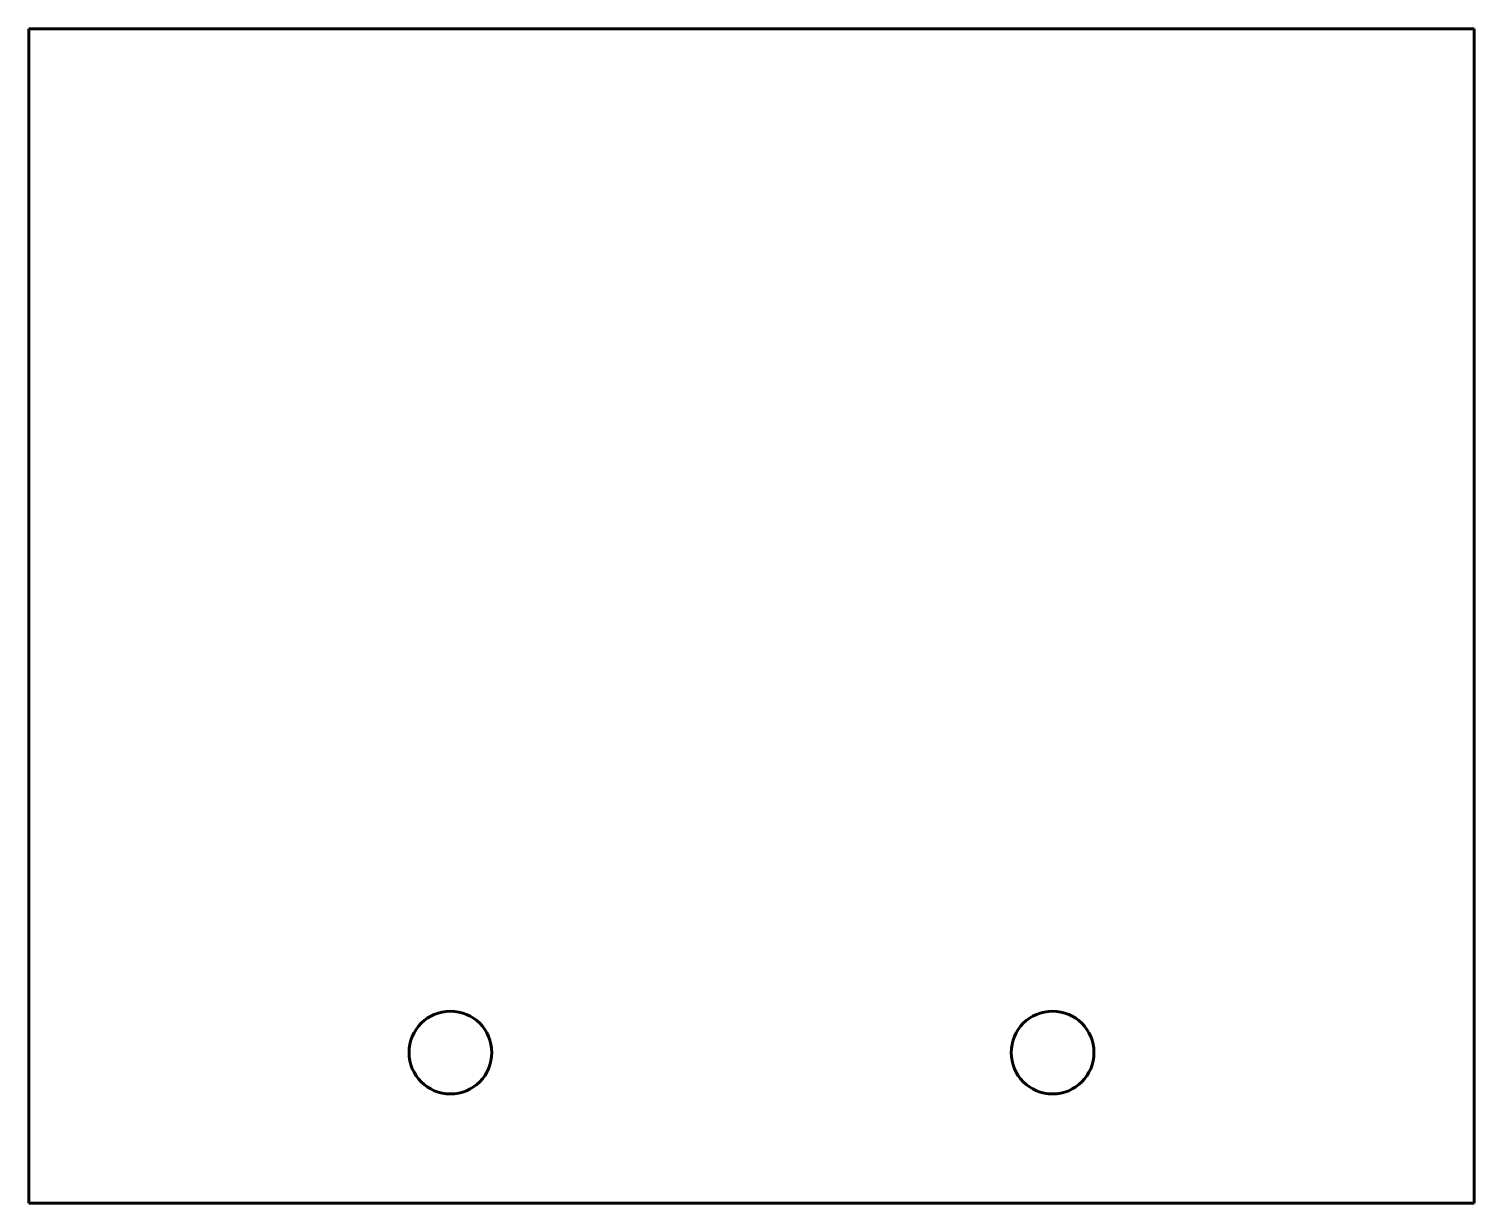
# Model space of a CAD drawing. Header units: millimetres. Extents: x -77 to 115, y -62 to 94.
import ezdxf

# ---------------------------------------------------------------- set-up
doc = ezdxf.new("R2010")
doc.units = ezdxf.units.MM
doc.linetypes.add('K5LT_BASIC', pattern=[0])
doc.layers.add('Системный слой', color=7, linetype='Continuous')

# ---------------------------------------------------------------- blocks, each defined once
blk = doc.blocks.new('U0')
at = {"layer": 'Системный слой', "color": 5, "linetype": 'K5LT_BASIC', "lineweight": 60, "true_color": 0x0000ff}
for p, q in [((-76.59, 94.18), (115.41, 94.18)), ((-76.59, -61.82), (-76.59, 94.18)), ((115.41, 94.18), (115.41, -61.82)), ((115.41, -61.82), (-76.59, -61.82))]:
    blk.add_line(p, q, dxfattribs=at)

msp = doc.modelspace()

# ---------------------------------------------------------------- linework, layer by layer
at = {"layer": 'Системный слой', "color": 5, "linetype": 'K5LT_BASIC', "lineweight": 60, "true_color": 0x0000ff}
for centre in [(-20.59, -41.82), (59.41, -41.82)]:
    msp.add_circle(centre, 5.5, dxfattribs=at)

# ---------------------------------------------------------------- block references
at = {"layer": 'Системный слой'}
msp.add_blockref('U0', (0, 0), dxfattribs=at)

doc.saveas('drawing.dxf')
